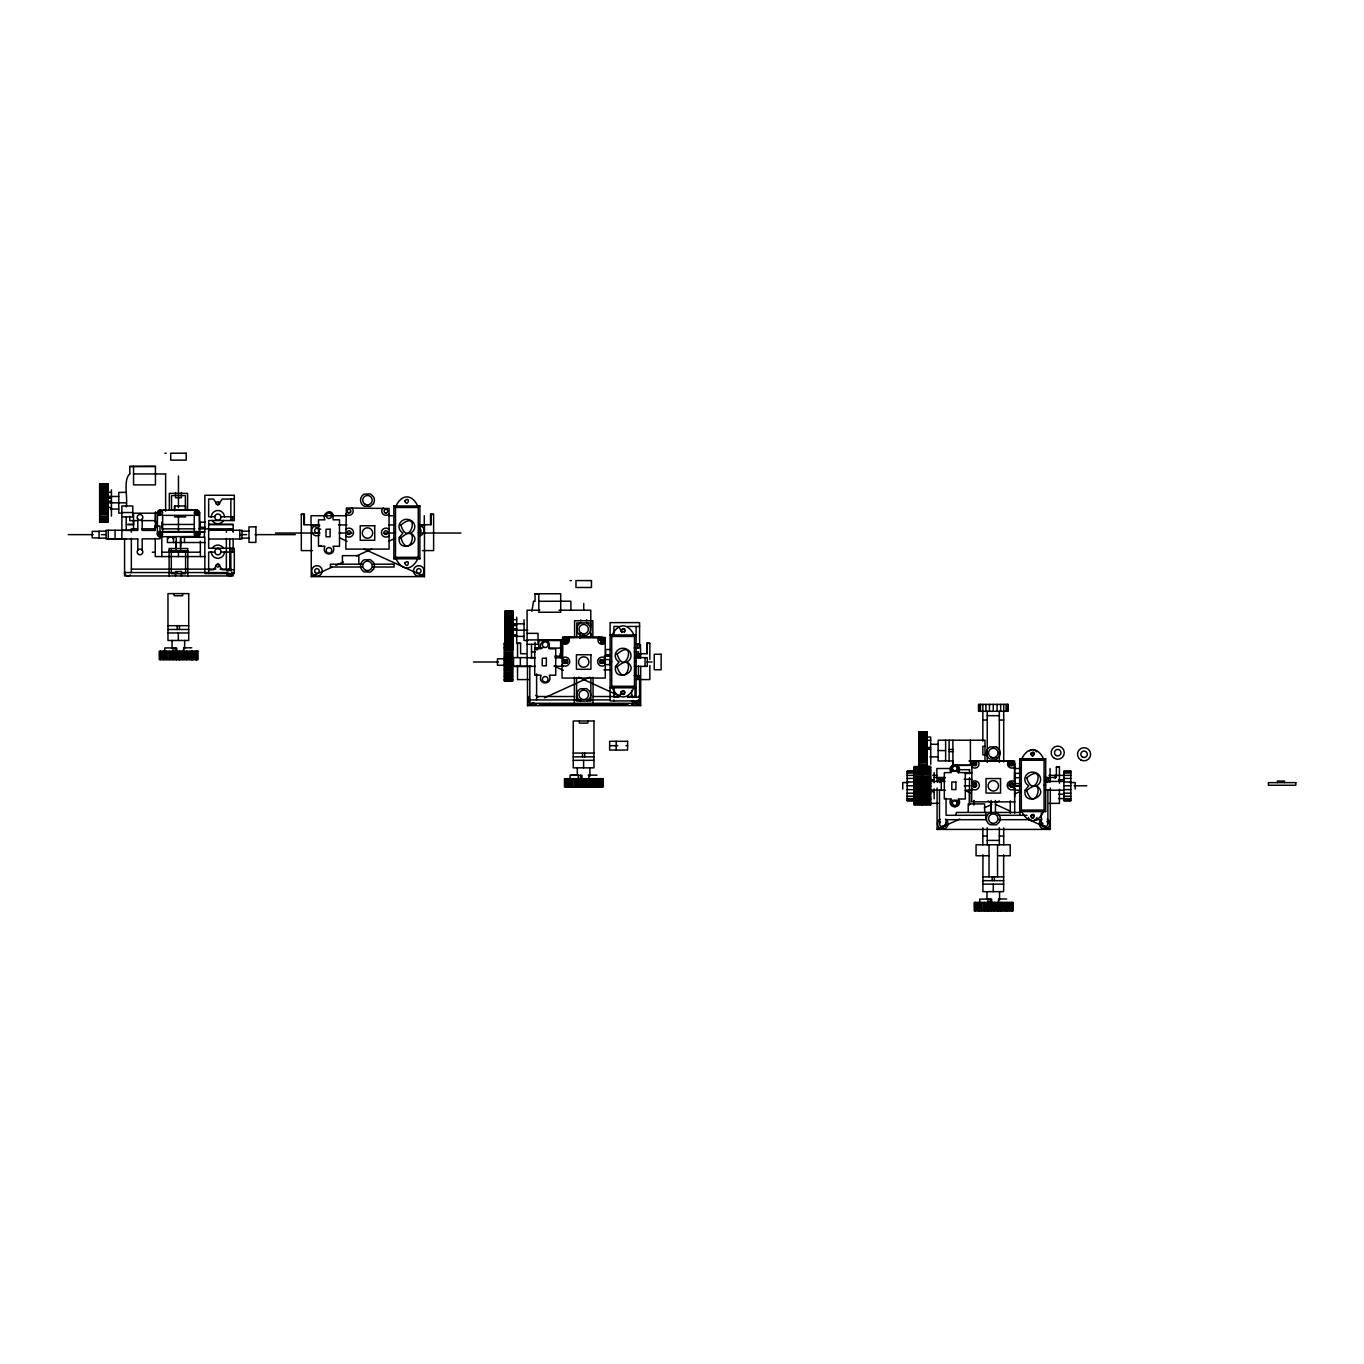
<?xml version="1.0" encoding="UTF-8"?>
<svg xmlns="http://www.w3.org/2000/svg" width="1364" height="1364" viewBox="0 0 1364 1364"><rect width="100%" height="100%" fill="white"/><g stroke="black" fill="none" stroke-linecap="round" stroke-linejoin="round"><path stroke-width="1.5" d="M142.18 519.104L142.18 530.408L155.189 530.408L155.189 526.027L159.997 526.027L159.98 532.812L158.599 534.211L160.355 535.558L161.327 533.853L159.622 532.864M155.445 513.222L155.445 528.84L141.515 528.84M156.127 527.305L156.127 522.173M174.609 510.119L174.609 505.976L185.555 505.976L185.555 510.119L171.523 510.119M176.246 550.698L176.246 541.218M180.611 536.836L180.611 550.698M345.859 535.779L345.859 549.095L389.081 549.095L389.081 508.516L346.405 507.971L345.859 535.779A4.484 4.484 0 0 0 350.19 536.939L351.281 536.495A4.484 4.484 0 0 0 352.594 529.863A4.484 4.484 0 0 0 345.859 529.42M560.451 657.772L560.451 653.39L560.451 657.772L554.875 657.772M560.621 648.088L560.706 640.586M561.388 654.686L561.388 649.537L561.388 652.452M562.07 664.745L562.07 678.061L605.292 678.061L605.292 637.5L562.633 636.954L562.07 664.745A4.484 4.484 0 0 0 566.418 665.922L567.492 665.462A4.484 4.484 0 0 0 568.805 658.846A4.484 4.484 0 0 0 562.07 658.403M590.817 633.356L590.817 637.482L579.853 637.482L579.871 633.356L579.871 638.284M969.514 789.944L969.514 804.743L969.514 777.719M1014.68 813.234L1014.646 760.993L971.918 760.993L971.662 801.862L1014.901 801.862M973.896 800.515L973.896 804.743L973.896 800.685M991.099 812.688L991.099 800.498M995.464 812.825L995.481 800.498M1014.68 796.747L1014.68 789.091M127.96 524.458L133.553 524.526L133.467 520.315M155.428 522.463L155.445 511.892M194.251 531.568L194.268 515.37L162.657 515.37L162.623 531.585L196.876 531.568M199.417 511.977L199.536 537.263M561.388 651.89L560.706 641.37M562.616 661.574L562.65 645.803M198.172 537.263L199.519 534.841L199.536 512.659M199.536 532.216L199.417 534.876M158.633 512.745C162.18 508.09 160.901 517.808 158.684 512.387M195.495 512.745C199.059 508.09 197.78 517.808 195.546 512.387M195.478 534.211C199.025 529.556 197.746 539.274 195.512 533.853M563.895 640.125L565.276 638.727L566.674 640.125M563.861 661.574C567.407 656.919 566.128 666.638 563.912 661.216M600.757 640.125L602.155 638.727L603.553 640.125M600.74 661.574C604.286 656.919 603.007 666.638 600.774 661.216M211.215 517.092L211.454 515.37A6.649 6.649 0 0 1 224.293 515.37L224.514 517.092M224.514 551.704L224.293 553.426A6.649 6.649 0 0 1 211.454 553.426L211.215 551.704M233.056 573.426L233.159 572.556A3.393 3.393 0 0 1 226.492 573.426L226.373 572.556L181.736 572.556M563.946 639.767L565.276 641.506L566.674 640.125M600.808 639.767L602.155 641.506L603.553 640.125M157.491 512.063L157.354 534.211L159.98 534.211L159.98 532.386M531.875 611.396L533.546 601.2L535.029 601.336L535.029 593.715L538.814 593.715L538.814 612.266L560.706 612.248L560.706 593.749L535.029 593.766M214.779 516.734L208.658 516.734L208.658 499.053L213.483 499.071L217.865 505.26L222.247 499.071L234.318 499.053M234.318 569.743L222.247 569.726L217.865 563.537L213.483 569.726L208.658 569.743M621.626 691.77A1.756 1.756 0 0 0 623.126 694.395A1.756 1.756 0 0 0 624.644 691.77L621.899 691.412L618.745 697.089L613.919 697.106L613.919 687.286M223.628 520.417L222.571 521.798A6.649 6.649 0 0 1 213.159 521.798L212.119 520.417M212.119 548.379L213.159 546.998A6.649 6.649 0 0 1 222.571 546.998L223.628 548.379M350.616 512.063L348.11 512.728A1.824 1.824 0 0 1 348.11 509.556A1.824 1.824 0 0 1 350.855 511.142A1.824 1.824 0 0 1 348.11 512.728M389.081 513.768L388.842 514.075A4.143 4.143 0 0 1 382.977 514.075A4.143 4.143 0 0 1 382.977 508.209L383.284 507.971M566.827 641.029L564.338 641.711A1.824 1.824 0 0 1 564.338 638.54A1.824 1.824 0 0 1 567.083 640.125A1.824 1.824 0 0 1 564.338 641.711M605.292 642.734L605.053 643.058A4.143 4.143 0 0 1 599.188 643.058A4.143 4.143 0 0 1 599.188 637.193L599.495 636.954M624.371 632.129C627.321 623.877 615.829 632.998 624.627 631.651A1.756 1.756 0 0 0 623.126 629.145A1.756 1.756 0 0 0 621.626 631.771L621.899 632.129M1014.901 766.534L1014.646 766.858A4.143 4.143 0 0 1 1008.78 766.858A4.143 4.143 0 0 1 1008.78 760.993L1009.104 760.737M396.003 505.976C401.886 493.836 411.877 493.836 417.759 505.976M417.759 558.814C411.877 570.953 401.886 570.953 396.003 558.814M612.231 634.959C618.097 622.819 628.105 622.819 633.97 634.959M633.97 687.797C628.105 699.937 618.097 699.937 612.231 687.797M1021.824 758.759C1027.689 746.62 1037.697 746.62 1043.562 758.759M1043.562 811.597C1037.697 823.737 1027.689 823.737 1021.824 811.597M393.872 505.976L395.492 507.493L418.271 507.493L419.89 505.976L419.89 558.814L393.872 558.814L393.872 505.976L419.89 505.976M393.872 558.814L395.492 557.313L418.271 557.313L419.89 558.814M634.482 636.477L636.101 634.959L610.1 634.959L611.72 636.477L634.482 636.477L634.482 686.28L636.101 687.797L610.1 687.797L611.72 686.28L634.482 686.28M1019.692 758.759L1021.312 760.277L1044.074 760.277L1045.694 758.759L1045.694 811.597L1019.692 811.597L1019.692 758.759L1045.694 758.759M1019.692 811.597L1021.312 810.08L1044.074 810.08L1045.694 811.597M973.555 762.629L973.93 762.34A1.824 1.824 0 0 1 976.675 763.925A1.824 1.824 0 0 1 973.93 765.511A1.824 1.824 0 0 1 973.93 762.34M320.711 529.249L311.265 524.935L311.265 576.631L332.032 567.151M335.8 565.429L343.353 561.985M356.55 555.949L371.639 549.061M388.621 541.303L394.281 538.729M418.816 527.527L424.477 524.935L424.477 576.631L311.265 576.631M527.493 666.314L527.493 705.614L533.154 703.023M544.475 697.857L589.742 677.175M636.92 655.641L640.688 653.919M937.085 788.051L937.085 829.414L959.727 819.065M984.245 807.863L991.799 804.419M995.567 802.697L999.352 800.975M1014.441 794.087L1020.101 791.495M1044.636 780.293L1050.297 777.719L1050.297 781.845M159.298 536.734L198.189 536.478M580.74 622.939L580.229 623.16A6.922 6.922 0 0 0 580.229 635.164L586.622 635.385L589.691 632.623A6.922 6.922 0 0 0 589.691 625.701L586.622 622.939M586.622 701.062L589.691 698.317A6.922 6.922 0 0 0 589.691 691.378L586.622 688.632L580.229 688.854A6.922 6.922 0 0 0 580.229 700.857L580.74 701.062M990.332 812.433L989.821 812.654A6.922 6.922 0 0 0 989.821 824.657L996.231 824.862L999.283 822.117A6.922 6.922 0 0 0 999.283 815.178L996.231 812.433M952.907 740.209L952.907 765.323L970.418 765.323L970.384 740.209M418.782 535.933L420.146 535.745A5.286 5.286 0 0 0 418.782 525.345M386.37 512.915L384.989 512.728M602.598 641.881L601.2 641.711A1.824 1.824 0 0 1 601.2 638.54A1.824 1.824 0 0 1 603.945 640.125A1.824 1.824 0 0 1 601.2 641.711M159.349 510.204L197.507 510.187M564.611 637.568L602.769 637.551M312.407 550.596L301.325 550.596L301.325 514.33L304.377 514.33L304.377 524.731L319.653 524.935M526.299 653.714L520.605 653.714L520.605 643.314L517.536 643.314L517.536 657.414M927.128 767.114L930.197 767.114L930.197 773.354M133.467 524.526L126.34 524.526M198.735 532.352L204.839 532.216L204.839 495.251L234.318 495.251L234.318 520.537L208.658 520.537L208.658 548.26L234.318 548.26L234.318 573.545L204.839 573.545L204.839 537.263L180.628 537.297L180.611 546.316M126.238 539.019L108.267 539.019L108.267 530.255M527.783 657.636L513.529 657.636L513.529 666.382L531.5 666.382M419.174 524.731L430.547 524.731L430.547 514.33L433.616 514.33L433.616 550.596L422.516 550.596M637.278 653.714L646.775 653.714L646.775 643.314L649.827 643.314L649.827 659.426M1059.436 783.226L1059.436 767.114L1056.367 767.114L1056.367 777.514L1044.977 777.514M174.609 510.119L185.385 510.085L185.385 495.575L171.523 495.575L171.523 510.119M627.508 626.451L639.58 626.434M164.822 453.223L166.135 453.223M129.768 466.488L155.445 466.454M129.768 473.82C122.965 480.026 128.011 497.724 126.272 506.965M133.553 473.939L165.624 473.973M99.64 484.032L107.927 483.981M99.64 484.373L107.927 484.373M99.64 484.885L107.927 484.885M99.64 485.567L107.927 485.567M99.64 486.692L107.927 486.795M99.64 487.408L107.927 487.408M99.64 487.664L107.927 487.664M99.64 489.096L107.927 489.096M99.64 490.494L107.927 490.494M99.64 491.927L107.927 491.927M99.64 492.251L111.439 492.268M99.64 492.523L107.927 492.523M126.272 492.387L118.77 492.387L118.77 513.12L122.521 513.12M99.64 492.881L107.927 492.881M99.64 493.427L107.927 493.427M99.64 494.467L107.927 494.467M99.64 495.337L107.927 495.337M99.64 496.53L118.77 496.462M107.927 496.684L111.302 496.684M99.64 497.775L107.927 497.775M107.927 498.201L111.302 498.201M99.64 499.053L107.927 499.053M99.64 500.537L107.927 500.537M107.927 501.253L111.439 501.253M99.64 501.441L107.927 501.441M99.64 502.123L107.927 502.123M99.64 502.429L107.927 502.429M107.927 502.839L126.272 502.822M99.64 503.521L107.927 503.521M99.64 504.799L107.927 504.799M99.64 505.26L107.927 505.26M99.64 505.839L107.927 505.839M99.64 506.607L107.927 506.607M107.927 507.476L111.302 507.476M99.64 508.124L107.927 508.124M99.64 508.414L107.927 508.414M99.64 508.533L107.927 508.533M110.45 509.028L118.77 509.028M99.64 509.181L107.927 509.181M99.64 510.272L107.927 510.272M163.51 510.255L165.624 510.324M99.64 511.261L107.927 511.261M99.64 512.421L107.927 512.421M121.856 512.54L132.802 512.54M158.19 512.745L160.014 512.745L160.014 510.92M195.069 512.745L196.893 512.745L196.893 510.92M157.61 513.188L133.553 513.188L133.553 528.84M99.64 513.716L107.927 513.716M301.325 514.33L304.377 514.33M430.547 514.33L433.616 514.33M99.64 514.944L107.927 514.944M346.661 515.728L311.026 515.728L311.026 524.901M388.587 515.728L394.878 515.728M99.64 516.683L107.927 516.683M121.856 516.922L132.802 516.922L132.802 505.976L121.856 505.976L121.856 538.985M220.968 516.734L234.318 516.734M99.64 517.791L107.927 517.791M99.64 519.002L107.927 519.19M99.64 519.803L107.927 519.803M99.64 520.639L107.927 520.639M137.525 520.639L129.768 520.605L129.768 516.257M141.515 520.639L155.445 520.639M99.64 522.003L107.927 521.969M205.282 522.156L200.355 522.173L200.355 527.322L205.282 527.305M233.159 524.458L208.948 524.475L233.159 524.458L233.159 532.233M194.387 524.458L161.822 524.475L161.822 527.305L161.822 522.173M338.528 524.935L346.916 524.935M388.842 524.935L395.117 524.935M137.525 528.84L131.353 528.84L131.353 532.233M161.719 528.84L194.882 528.84M198.991 528.84L233.159 528.84M131.353 530.255L106.085 530.255L106.085 539.019L137.798 538.985M208.658 530.255L242.008 530.255L242.008 539.019L208.658 539.019M121.856 530.408L137.798 530.408L137.798 519.104M106.085 531.159L99.095 531.159L99.095 538.115L106.085 538.115M242.008 531.159L248.981 531.159M99.095 531.38L92.206 531.38L92.206 537.893L99.095 537.893M162.077 532.233L194.251 532.216M198.633 532.216L204.566 532.233M393.872 532.403L395.492 532.403M418.271 532.403L419.89 532.403M275.511 533.034L320.046 533.034M339.125 533.034L351.861 533.034M383.506 533.034L393.974 533.034M419.089 533.034L460.964 533.034M195.035 534.211L196.859 534.211L196.859 532.386M68.2 534.637L93.178 534.637M101.362 534.637L106.29 534.637M240.149 534.637L246.731 534.637M255.017 534.637L295.289 534.637M167.414 537.263L176.246 537.297M242.008 538.115L248.981 538.115M168.301 538.575L167.414 538.575L167.414 542.514L204.839 542.514M172.648 538.575L173.535 538.575M320.131 545.668L321.239 545.668M169.119 550.698L187.789 550.698M152.291 552.198L155.24 552.198M161.822 552.198L200.355 552.198M214.779 552.062L208.658 552.062L208.658 573.545M220.968 552.062L234.318 552.062M205.282 556.58L155.24 556.58L155.24 538.388M362.261 564.184L330.412 564.184L330.412 567.015L362.261 567.015M372.883 564.184L394.111 564.184L394.111 567.015L372.883 567.015M131.353 569.146L215.819 569.146M220.047 569.146L230.652 569.265A3.393 3.393 0 0 1 231.471 569.606M124.567 572.556L177.542 572.556M570.084 580.587L571.397 580.587M538.814 601.302L570.885 601.2L570.885 609.606M539.82 610.202L527.084 610.202L527.118 666.348M558.933 610.202L590.783 610.202L590.783 627.184M504.902 611.396L513.188 611.362M504.902 611.754L513.188 611.754M504.902 612.93L513.188 612.93M504.902 614.158L513.188 614.056M504.902 615.028L513.188 615.028M504.902 616.46L513.188 616.46M504.902 617.875L513.188 617.875M504.902 619.307L513.188 619.478M504.902 619.614L516.7 619.631M504.902 619.887L513.188 619.887M504.902 620.791L513.188 620.791M504.902 621.831L513.188 621.831M504.902 622.717L513.188 622.717M511.551 623.825L524.032 623.825M504.902 623.894L516.564 624.064M513.188 624.695L516.564 624.695M504.902 625.138L513.188 625.138M167.977 625.701L188.709 625.701M504.902 625.769L516.564 625.564M504.902 625.957L513.188 626.093M504.902 626.434L513.188 626.434M504.902 627.9L513.188 627.9M516.7 628.634L504.902 628.821M167.977 629.486L188.709 629.486M504.902 629.503L513.188 629.503M504.902 629.793L513.188 629.793M513.188 630.219L527.783 630.185M504.902 630.884L513.188 630.884M504.902 632.163L513.188 632.163M504.902 632.64L513.188 632.64M167.977 632.964L188.709 632.964M504.902 633.22L513.188 633.22M527.118 633.356L538.064 633.356L538.064 644.302L527.118 644.302M504.902 633.97L513.188 633.97M513.188 634.857L516.564 634.857M504.902 635.436L513.188 635.488M504.902 635.777L513.188 635.777M504.902 635.897L516.7 636.016M511.551 636.204L516.564 636.204M504.902 636.545L513.188 636.545M515.711 636.408L524.032 636.408M504.902 637.636L513.188 637.636M565.293 637.482L574.602 637.482L574.602 620.756L592.846 620.756L592.846 637.448M592.692 637.482L602.087 637.482M504.902 638.625L513.188 638.625M504.902 639.784L513.188 639.784M527.118 639.921L563.179 639.921M563.451 640.125L565.276 640.125L565.276 638.284M600.331 640.125L602.155 640.125L602.155 638.284M527.783 640.483L524.032 640.483L524.032 619.75M538.814 640.551L562.872 640.551M504.902 641.097L513.188 641.097M504.902 642.308L513.188 642.137M517.536 643.314L520.605 643.314M646.775 643.314L649.827 643.314M504.356 643.74L512.659 643.74M504.356 643.825L512.659 643.825M504.356 644.285L512.659 644.285M636.118 644.098L639.58 644.098M504.356 645.718L512.659 645.718M504.356 647.184L512.659 647.184M504.356 647.627L512.659 647.627M191.761 647.815L183.594 647.815L183.646 659.613M535.029 647.9L538.814 647.968M634.192 647.917L639.58 647.917L639.58 622.615L610.1 622.615L610.1 700.926L639.58 700.926L639.58 675.623L634.192 675.623M504.356 648.053L512.659 648.053M542.787 648.002L535.029 648.036L535.029 642.291M548.754 648.002L560.706 648.088M504.356 648.582L512.659 648.701M610.543 649.537L605.616 649.537L605.616 654.686L610.543 654.686M504.356 649.861L512.659 649.861M536.342 649.741L537.467 649.741M504.356 650.884L512.659 650.884M531.602 651.907L535.165 651.907M634.396 651.839L638.42 651.839L638.42 657.636M504.356 652.486L512.659 652.486M504.356 653.663L512.659 653.492M504.356 655.01L512.659 655.01M504.356 656.135L512.659 656.135M554.739 656.169L560.706 656.22L560.706 640.517M604.252 656.22L610.407 656.22M638.42 656.22L635.027 656.22L635.027 657.636M504.356 657.073L512.659 657.073M530.426 657.636L534.91 657.636M634.448 657.636L647.269 657.636L647.269 666.382L634.413 666.382M504.356 657.738L512.659 657.738M527.118 657.772L535.353 657.772M512.659 658.863L497.468 658.761L497.468 665.257L504.356 665.257M604.798 659.579L609.827 659.596L609.657 664.626M504.356 660.091L512.659 660.091M504.356 660.449L512.659 660.449M504.356 660.977L512.659 660.977M563.417 661.574L565.242 661.574L565.242 659.75M600.296 661.574L602.121 661.574L602.121 659.75M610.1 661.387L611.72 661.387M634.482 661.387L636.101 661.387M473.461 662L498.44 662M647.065 662L651.992 662M504.356 662.529L512.659 662.529M504.356 663.057L512.659 663.057M504.356 663.433L512.659 663.433M504.356 664.643L512.659 664.643M604.798 664.626L610.1 664.626M504.356 665.768L512.659 665.768M504.356 666.433L512.659 666.433M513.529 666.382L535.353 666.348M554.739 666.229L563.264 666.229M504.356 667.371L512.659 667.371M504.356 668.496L512.659 668.496M504.356 669.247L512.659 669.247M504.356 670.065L512.659 669.929M603.996 669.894L610.1 669.894M504.356 671.19L512.659 671.19M504.356 672.759L512.659 672.759M504.356 673.765L512.659 673.765M536.342 674.651L537.467 674.651M504.356 674.907L512.659 674.907M504.356 676.015L512.659 676.015M504.356 676.595L512.659 676.595M504.356 678.061L512.659 678.061M504.356 679.494L512.659 679.494M636.118 679.442L639.58 679.442M528.635 679.579L517.536 679.579L517.536 665.479M639.494 679.579L649.827 679.579L649.827 665.479M504.356 680.09L512.659 680.09M504.356 680.278L512.659 680.193M536.615 696.527L574.619 696.527M593.306 696.527L619.819 696.527M627.406 696.527L635.914 696.646M529.829 699.92L580.706 699.92M586.997 699.92L610.1 699.92M539.462 704.642L627.9 704.642M527.493 705.614L640.688 705.614L640.688 666.314M987.229 715.674L999.335 715.674M982.847 720.056L987.229 720.056M999.335 720.056L1003.716 720.056M918.961 732.076L927.247 732.11M918.961 732.468L927.247 732.468M918.961 732.962L927.247 732.962M918.961 733.065L927.247 733.065M918.961 733.644L927.247 733.644M918.961 734.77L927.247 734.872M918.961 735.503L927.247 735.503M918.961 735.742L927.247 735.742M918.961 737.191L930.657 737.003L930.657 748.955L927.281 748.955M918.961 738.589L927.247 738.589M918.961 740.021L927.247 740.021M918.961 740.345L930.76 740.345M918.961 740.601L927.247 740.601M918.961 740.959L927.247 740.959M918.961 741.522L927.247 741.522M918.961 742.545L927.247 742.545M918.961 743.431L927.247 743.431M930.657 744.301L938.125 744.301M918.961 744.625L927.247 744.625M609.64 745.665L617.79 745.665M625.923 745.665L627.611 745.665M918.961 745.852L927.247 745.852M984.979 746.313L982.864 746.313L982.864 754.855L984.979 754.855M996.59 746.739L989.821 746.961A6.922 6.922 0 0 0 989.821 758.964L996.231 759.185L999.283 756.423A6.922 6.922 0 0 0 999.283 749.501L996.231 746.739M918.961 747.148L927.247 747.148M927.281 747.438L930.657 747.438M918.961 748.614L927.247 748.614M927.247 749.348L930.76 749.348L930.76 764.215M918.961 749.535L927.247 749.535M949.122 749.467L952.907 749.484M918.961 750.217L927.247 750.217M918.961 750.507L927.247 750.507M938.125 750.575L945.627 750.575M918.961 751.598L927.247 751.598M949.122 751.683L952.907 751.683M573.238 753.064L593.971 753.064M918.961 752.877L927.247 752.877M918.961 753.354L927.247 753.354M918.961 753.934L927.247 753.934M918.961 754.684L927.247 754.684M918.961 756.202L927.247 756.202M573.238 756.85L593.971 756.85M929.805 756.867L938.125 756.867M918.961 757.259L927.247 757.259M918.961 758.35L927.247 758.35M918.961 759.356L927.247 759.356M573.238 760.328L593.971 760.328M918.961 760.515L927.247 760.515M968.952 760.942L1012.463 761.18M1011.713 761.078L996.59 761.078L996.59 756.986M918.961 761.913L927.247 761.811M918.961 762.374L927.247 762.374M918.961 763.039L927.247 762.851M918.961 764.778L927.247 764.778M956.369 765.323L971.969 765.323M918.961 765.869L927.247 765.869M926.48 766.295L930.623 766.261L930.623 805.101M920.257 766.534L914.033 766.551L914.033 805.084L930.623 805.05M918.961 767.079L930.623 767.182M1056.367 767.114L1059.436 767.114M914.033 767.625L920.257 767.54M918.961 767.898L930.623 767.727M914.033 768.085L922.337 768.085M914.033 768.461L920.257 768.461M951.509 768.512L936.846 768.512L936.846 777.685M1014.407 768.512L1020.698 768.512M922.337 769.16L930.623 769.16M914.033 769.518L922.337 769.518M960.75 769.705L969.548 769.705M922.337 770.626L930.623 770.626M930.623 771.001L907.145 771.052L907.145 800.77L914.033 800.77M907.145 771.547L922.337 771.427M1063.92 771.547L1070.825 771.547M914.033 771.854L922.337 771.854M922.337 772.058L930.623 772.058M914.033 772.382L922.337 772.382M914.033 772.501L922.337 772.638M972.003 772.706L958.875 772.587C963.052 762.34 946.565 762.306 950.742 772.587L944.314 772.638L944.314 798.98L950.742 799.014C946.565 809.312 963.052 809.278 958.875 799.014L965.303 799.014L965.303 772.587M907.145 773.03L914.033 773.03M1063.92 773.03L1070.825 773.03M922.337 773.218L930.623 773.218M1021.193 773.337L1014.611 773.337L1014.68 785.8L1021.039 785.8M914.033 773.661L922.337 773.661M922.337 774.241L930.623 774.241M914.033 774.684L922.337 774.684M570.766 775.178L578.302 775.178L578.302 778.691M588.242 775.178L597.023 775.178M907.145 775.366L914.033 775.366M932.737 775.366L937.221 775.366M1049.018 775.366L1070.825 775.366M922.337 775.877L930.623 775.877M914.033 776.287L922.337 776.287M922.337 776.815L930.623 777.003M914.033 777.292L922.337 777.292M914.033 777.412L922.337 777.429M933.999 777.514L945.371 777.514M922.337 777.753L930.623 777.753M937.085 781.845L937.085 777.719L945.474 777.719M1014.68 777.719L1021.193 777.702M1046.103 777.719L1050.297 777.719M907.145 778.435L914.033 778.435M922.337 778.298L930.623 778.298M1063.92 778.435L1070.825 778.435M914.033 778.81L922.337 778.81M964.178 779.287L972.003 779.287M922.337 779.458L930.623 779.458M930.623 779.679L934.135 779.679M1058.669 779.748L1063.92 779.748M914.033 779.935L922.337 779.935M930.623 780.072L934.135 780.072M922.337 780.447L930.623 780.447M914.033 780.873L922.337 780.873M922.337 781.18L930.623 781.18M914.033 781.538L922.337 781.538M928.714 781.419L944.945 781.419M1044.807 781.419L1063.92 781.419M907.145 781.981L914.033 781.981M1063.92 781.981L1070.825 781.981M922.337 782.288L930.623 782.288M908.407 782.561L902.763 782.561L902.763 789.057M914.033 782.663L922.337 782.663M1069.564 782.561L1075.207 782.561L1075.207 789.057M922.337 783.413L930.623 783.499M922.337 783.72L930.623 783.72M1014.68 783.618L1021.176 783.618M914.033 783.891L922.337 783.891M914.033 784.249L930.623 784.215M914.033 784.777L922.337 784.777M1019.692 785.17L1021.312 785.17M1044.074 785.17L1045.694 785.17M907.145 785.8L914.033 785.8M922.337 785.766L930.623 785.766M964.263 785.8L970.043 785.8M1014.151 785.8L1020.306 785.8M1063.92 785.8L1070.825 785.8M1074.065 785.8L1086.784 785.8M914.033 786.329L930.623 786.346M914.033 786.858L930.623 786.84M914.033 787.216L922.337 787.216M922.337 788.085L930.623 788.085M914.033 788.443L922.337 788.443M922.337 789.193L930.623 789.193M907.145 789.62L930.623 789.79M1063.92 789.62L1070.825 789.62M914.033 790.233L922.337 790.233M928.714 790.182L945.371 790.182M965.541 790.182L971.884 790.182M1014.304 790.182L1020.408 790.182M1044.807 790.182L1063.92 790.182M934.135 790.626L922.337 790.677M914.033 791.171L922.337 791.171M922.337 791.768L934.135 791.666M914.033 792.296L922.337 792.296M907.145 793.183L914.033 793.183M922.337 793.183L930.623 793.183L922.337 793.422M1063.92 793.183L1070.825 793.183M914.033 793.729L930.623 793.558M914.033 793.848L922.337 793.865M1058.669 794.206L1063.92 794.206M922.337 794.735L930.623 794.735M914.033 794.99L922.337 794.99M907.145 796.235L914.033 796.235M922.337 796.218L930.623 796.218M1063.92 796.235L1070.825 796.235M914.033 796.542L922.337 796.542M922.337 797.207L930.623 797.207M914.033 797.565L922.337 797.565M907.145 798.588L914.033 798.588M922.337 798.332L930.623 798.332M1058.669 798.588L1070.825 798.588M914.033 798.775L930.623 798.69M914.033 798.929L930.623 799.151M914.033 799.423L930.623 799.492M914.033 799.816L922.337 799.816M907.145 800.054L914.033 800.054M922.337 800.276L930.623 800.276M1063.92 800.054L1070.825 800.054M907.145 800.566L922.337 800.395M1063.92 800.566L1070.825 800.566M930.623 801.725L914.033 801.862M922.337 802.867L930.623 802.867L914.033 802.885M914.033 803.294L938.227 803.379M1049.086 803.379L1059.436 803.379L1059.436 789.279M914.033 803.89L930.623 803.805M922.337 804.163L930.623 804.163M985.95 815.297L946.07 815.297L946.07 798.281M998.26 815.297L1026.973 815.297M986.274 819.679L946.07 819.679L946.07 823.72M998.772 819.679L1030.724 819.679M1034.935 819.679L1041.312 819.679M937.085 829.414L1050.297 829.414L1050.297 788.051M982.847 836.03L987.229 836.03M999.335 836.03L1003.716 836.03M987.229 840.412L999.335 840.412M989.019 855.74L976.061 855.74L976.061 844.776L1010.213 844.776L1010.213 855.74L997.544 855.74M982.915 876.864L1003.648 876.864M982.915 880.65L1003.648 880.65M982.915 884.128L1003.648 884.128M1006.7 898.978L998.533 898.978L998.584 910.777M1012.992 902.474L974.152 902.474L974.203 910.777L1012.992 910.777L1012.992 902.474L1012.958 910.777M196.825 510.119L187.584 510.102L187.584 493.376L169.341 493.376L169.341 510.119M627.508 697.089L639.58 697.106M218.683 548.669L217.865 548.567A3.154 3.154 0 0 0 214.728 551.704L214.83 552.522A3.154 3.154 0 0 0 220.917 552.522L221.019 551.704A3.154 3.154 0 0 0 217.865 548.567L217.865 548.26M1010.809 765.511A1.824 1.824 0 0 0 1013.554 763.925A1.824 1.824 0 0 0 1010.809 762.34A1.824 1.824 0 0 0 1010.809 765.511L1011.253 765.681M937.085 777.719L944.638 781.163M965.388 790.643L971.049 793.217M988.03 800.975L991.799 802.697M995.567 804.419L1010.673 811.324M1027.655 819.065L1050.297 829.414M339.568 537.859L347.121 541.303M364.103 549.061L424.477 576.631M553.903 665.973L563.332 670.287M578.438 677.175L619.938 696.134M635.027 703.023L640.688 705.614M977.459 760.737L977.783 760.993A4.143 4.143 0 0 1 977.783 766.858A4.143 4.143 0 0 1 971.918 766.858L971.662 766.534M567.867 636.954L568.174 637.193A4.143 4.143 0 0 1 568.174 643.058A4.143 4.143 0 0 1 562.309 643.058L562.07 642.734M351.656 507.971L351.963 508.209A4.143 4.143 0 0 1 351.963 514.075A4.143 4.143 0 0 1 346.098 514.075L345.859 513.768M137.525 518.746L137.969 519.343A2.847 2.847 0 0 0 142.743 518.064A2.847 2.847 0 0 0 139.247 514.586A2.847 2.847 0 0 0 137.969 519.343M621.626 631.771L618.745 626.451L613.919 626.434L613.919 634.277M952.907 765.306L952.907 760.924L938.125 760.942L938.125 740.209L984.979 740.209L984.979 760.942M159.98 536.836L159.997 538.865L142.18 538.865L142.18 550.169M185.555 515.37L185.555 516.922L174.609 516.922L174.609 515.37M1284.428 782.629L1284.428 781.043L1277.488 781.043L1277.488 782.629M1055.156 775.366L1055.156 778.281M1050.075 768.512L1050.075 778.026M1047.876 789.773L1047.876 823.72M1044.074 760.277L1044.074 810.08M1041.312 813.115L1041.312 823.72M1021.312 760.277L1021.312 810.08M1019.914 815.297L1019.914 812.45L956.232 812.45L956.232 815.297M1014.56 763.925L1014.56 785.374M1011.832 902.474L1011.832 910.777M1011.696 902.474L1011.696 910.777M1011.065 902.474L1011.065 910.777M1010.264 800.873L1010.264 813.234M1009.616 902.474L1009.616 910.777M1008.166 902.474L1008.166 910.777M1007.536 704.387L1007.536 711.292M1007.382 902.474L1007.382 910.777M1006.24 902.474L1006.24 910.777M1006.069 704.387L1006.069 711.292M1005.098 902.474L1005.098 910.777M1004.126 902.474L1004.126 910.777M1003.716 704.387L1003.716 762.05M1003.716 827.88L1003.716 844.776M1003.648 854.802L1003.648 891.647L982.915 891.647L982.915 854.802M1002.625 902.474L1002.625 910.777M1001.466 902.474L1001.312 910.777L1001.091 902.474M1000.664 704.387L1000.664 711.292M1000.63 902.474L1000.63 910.777M999.676 902.474L999.676 910.777M999.335 711.292L999.335 762.442M999.335 827.795L999.335 844.776M999.573 891.647L999.573 899.967M997.681 902.474L997.681 910.777M997.544 844.776L997.544 876.864M997.101 704.387L997.101 711.292M997.101 902.474L997.101 910.777M995.976 902.474L995.976 910.777M994.731 902.474L994.646 910.777M994.373 876.864L994.373 880.65M994.237 902.474L994.237 910.777M993.657 902.474L993.657 910.777M993.282 704.387L993.282 711.292M993.282 884.128L993.282 891.647M992.191 876.864L992.174 880.65M992.105 902.474L992.105 910.777M991.662 904.127L991.662 899.115L979.71 899.115L979.949 910.777M991.628 902.474L991.389 910.777M991.099 801.589L991.099 814.291M991.304 902.474L991.304 910.777M990.145 899.115L990.196 910.777M989.463 704.387L989.463 711.292M989.019 844.776L989.019 876.864M989.071 902.474L989.071 910.777M988.337 902.474L988.337 910.777M987.979 898.978L987.979 902.474M987.229 711.292L987.229 762.442M987.229 827.795L987.229 844.776M987.366 902.474L987.366 910.777M986.99 891.647L986.99 899.115M986.189 902.474L986.189 910.777M985.899 704.387L985.899 711.292M985.882 812.501L985.882 819.679M984.893 902.474L984.893 910.777M984.655 812.45L984.655 803.908L968.218 803.908L968.218 812.45M984.723 902.474L984.723 910.777M983.768 902.474L983.768 910.777M982.847 704.387L982.847 741.181M982.847 827.88L982.847 844.776M982.148 902.474L982.148 910.777M981.125 902.474L981.125 910.777M980.494 704.387L980.494 711.292M979.335 902.474L979.335 910.777M979.028 704.387L979.028 711.292M978.892 902.474L978.892 910.777M978.517 902.474L978.517 910.777M977.05 902.474L977.05 910.777M975.618 902.474L975.618 910.777M975.226 902.474L975.226 910.777M975.09 902.474L975.09 910.777M969.514 769.705L969.548 773.729M958.312 799.151L958.312 803.123M951.305 768.495L951.305 772.57M951.305 799.048L951.305 803.123M949.122 740.209L949.122 760.942M945.627 740.209L945.627 760.942M941.296 781.419L941.296 790.182M939.489 789.773L939.489 823.72M934.135 772.536L934.135 782.817M934.135 788.818L934.135 798.81M929.754 767.131L929.754 773.439M927.247 767.898L927.247 731.837L918.961 731.837L918.961 769.194M922.337 767.182L922.337 805.101M647.201 643.331L647.201 653.833M645.07 657.636L645.07 666.382M640.483 644.712L640.688 658.045M638.42 665.973L638.42 676.578M638.42 699.92L638.42 703.312L529.829 703.312L529.829 665.973M637.823 644.098L637.823 647.917M637.823 675.623L637.823 679.442M636.118 626.434L636.118 697.106M635.027 666.382L635.027 676.425M635.027 686.484L635.027 696.527L634.158 696.646A3.393 3.393 0 0 0 632.64 697.516M631.634 690.372L631.634 696.527M616.204 741.3L616.204 750.047M613.919 699.92L613.919 700.926M611.72 636.477L611.72 686.28M602.377 786.977L602.018 778.691M601.388 778.691L601.388 786.977M601.081 778.691L601.149 786.977M599.938 778.691L599.938 786.977M598.489 778.691L598.489 786.977M597.705 778.691L597.705 786.977M597.364 778.691L597.364 786.977M596.921 778.691L596.903 786.977M596.562 778.691L596.562 786.977M595.42 778.691L595.42 786.977M594.448 778.691L594.448 786.977M593.05 677.345L593.05 703.261M592.948 778.691L592.948 786.977M591.567 778.691L591.635 786.977M591.413 778.691L591.413 786.977M590.868 678.061L590.868 701.062L576.563 701.062L576.563 678.061M590.646 637.448L590.646 622.939L576.784 622.939L576.784 637.482M589.896 767.847L589.896 776.167M589.998 778.691L589.998 786.977M588.856 775.178L588.907 786.977M587.867 720.993L587.867 723.108L579.342 723.108L579.342 720.993M588.003 778.691L588.003 786.977M587.424 778.691L587.424 786.977M586.656 619.768L586.656 620.756M586.298 778.691L586.298 786.977M584.696 753.064L584.696 756.85M584.559 778.691L584.559 786.977M583.98 778.691L583.98 786.977M583.724 603.417L583.724 609.725M583.604 760.328L583.604 767.847M582.496 753.064L582.513 756.85M582.428 778.691L582.428 786.977M581.951 786.977L581.985 775.315L570.033 775.315L570.033 778.691M581.712 778.691L581.627 786.977M580.774 619.87L580.774 620.756M580.467 775.315L580.518 786.977M579.393 778.691L579.393 786.977M578.66 778.691L578.66 786.977M577.688 778.691L577.688 786.977M577.313 767.847L577.313 775.315M576.512 778.691L576.512 786.977M575.966 778.691L575.966 786.977M575.216 778.691L575.148 786.977M575.045 778.691L575.045 786.977M574.38 677.345L574.38 703.261M574.091 778.691L574.091 786.977M572.471 778.691L572.471 786.977M571.448 778.691L571.448 786.977M570.271 778.691L570.271 786.977M569.214 778.691L569.214 786.977M568.839 778.691L568.839 786.977M567.373 778.691L567.373 786.977M566.623 778.691L566.623 786.977M566.35 778.691L566.35 786.977M565.941 778.691L565.941 786.977M565.548 778.691L565.412 786.977M538.814 640.517L538.814 648.088M536.615 673.969L536.615 699.92M531.5 644.302L531.5 657.772M520.332 657.636L520.332 666.348M516.7 617.227L516.7 643.501M513.188 649.622L513.188 611.106L504.902 611.106L504.902 649.622M430.99 514.347L430.99 524.85M424.272 515.728L424.272 525.242M418.271 507.493L418.271 557.313M395.492 507.493L395.492 557.313M358.834 564.184L358.834 555.642L342.415 555.642L342.415 564.184M303.95 514.347L303.95 524.85M239.808 530.255L239.808 539.019M233.159 538.61L233.159 549.215M233.159 572.556L233.159 575.949L124.567 575.949L124.567 538.61M232.562 516.734L232.562 520.537M232.562 548.26L232.562 552.062M230.857 499.071L230.857 520.537M230.857 548.26L230.857 569.726M229.766 528.84L229.766 530.255M229.766 539.019L229.766 569.146L228.896 569.265A3.393 3.393 0 0 0 226.833 570.851M226.373 530.255L226.373 532.233M226.373 538.388L226.373 569.146M204.412 532.216L204.412 537.263M200.355 541.252L200.355 556.58M197.115 651.31L197.115 659.613M196.91 651.31L196.91 659.613M196.757 651.31L196.757 659.613M196.126 651.31L196.126 659.613M195.819 651.31L195.887 659.613M194.694 651.31L194.694 659.613M193.228 651.31L193.228 659.613M192.443 651.31L192.443 659.613M192.102 651.31L192.102 659.613M191.659 651.31L191.659 659.613M191.301 651.31L191.301 659.613M190.159 651.31L190.159 659.613M189.187 651.31L189.187 659.613M187.789 575.881L187.789 548.516L169.119 548.516L169.119 575.881M187.686 651.31L187.686 659.613M186.374 651.31L186.305 659.613M186.152 651.31L186.152 659.613M185.606 550.698L185.606 573.698L171.301 573.698L171.301 548.516M184.634 640.466L184.634 648.787M184.737 651.31L184.737 659.613M184.498 537.263L184.498 542.514M182.742 651.31L182.742 659.613M182.606 593.613L182.606 595.744L174.081 595.744L174.081 593.613M182.162 651.31L182.162 659.613M181.395 492.387L181.395 497.758L175.513 497.758L175.513 492.489M181.395 575.881L181.395 571.516L175.513 571.516L175.513 575.881M181.037 651.31L181.037 659.613M179.792 651.31L179.792 659.613M179.707 651.31L179.707 659.613M179.434 625.701L179.434 629.486M179.298 651.31L179.298 659.613M178.718 651.31L178.718 659.613M178.462 476.036L178.462 507.63M178.462 516.035L178.462 532.233M178.462 552.198L178.462 556.58M178.343 632.964L178.343 640.466M177.235 625.701L177.252 629.486M177.167 651.31L177.167 659.613M176.689 659.613L176.723 647.934L164.771 647.934L164.771 651.31M176.365 651.31L176.45 659.613M176.246 536.836L176.246 548.516M175.257 659.613L175.206 647.934M174.609 505.976L174.609 510.903M174.132 651.31L174.132 659.613M173.535 537.297L173.535 542.514M173.399 651.31L173.399 659.613M173.04 647.815L173.04 651.31M172.427 651.31L172.427 659.613M172.052 640.466L172.052 647.934M171.25 651.31L171.25 659.613M168.829 651.31L168.829 659.613M167.209 651.31L167.209 659.613M166.186 651.31L166.186 659.613M165.624 473.82L165.624 511.125M165.01 651.31L165.01 659.613M163.953 651.31L163.953 659.613M163.578 651.31L163.578 659.613M162.111 651.31L162.111 659.613M161.822 536.41L161.822 556.58M160.679 651.31L160.679 659.613M160.151 651.31L160.151 659.613M155.189 526.027L155.189 530.408M137.798 538.865L137.798 550.169M133.553 466.335L133.553 484.885L155.445 484.885L155.445 466.369L129.768 466.42L129.768 473.973M131.353 538.388L131.353 572.556M126.238 516.922L126.238 530.408M115.07 530.255L115.07 538.968M111.439 489.864L111.439 516.121M216.365 504.39A1.756 1.756 0 0 1 217.865 501.764A1.756 1.756 0 0 1 219.382 504.39M219.382 564.406A1.756 1.756 0 0 1 217.865 567.032A1.756 1.756 0 0 1 216.365 564.406M232.715 530.545A3.393 3.393 0 0 1 233.056 531.363M130.347 574.943A3.393 3.393 0 0 1 125.556 574.943M124.67 573.426A3.393 3.393 0 0 1 124.67 571.669M231.778 572.01A2.08 2.08 0 0 1 229.766 574.636A2.08 2.08 0 0 1 227.754 572.01M228.726 570.749A2.08 2.08 0 0 1 230.806 570.749M566.554 659.306A2.626 2.626 0 0 1 567.1 663.433M563.383 663.433A2.626 2.626 0 0 1 563.929 659.306M638.318 700.789A3.393 3.393 0 0 1 631.754 700.789M603.434 659.306A2.626 2.626 0 0 1 603.979 663.433M600.262 663.433A2.626 2.626 0 0 1 600.808 659.306M637.039 700.465A2.08 2.08 0 0 1 633.015 700.465M599.529 640.21A2.626 2.626 0 0 1 603.076 637.67A2.626 2.626 0 0 1 604.064 641.915M603.536 642.359A2.626 2.626 0 0 1 600.91 642.444M567.56 638.812A2.626 2.626 0 0 1 567.134 641.984M566.589 642.393A2.626 2.626 0 0 1 563.963 642.393M562.65 640.125A2.626 2.626 0 0 1 565.958 637.585M637.431 657.209A3.393 3.393 0 0 1 637.977 657.908M534.091 703.193A3.393 3.393 0 0 1 532.335 703.193M529.931 700.789A3.393 3.393 0 0 1 529.931 699.033M1029.598 750.933A4.382 4.382 0 0 1 1031.559 749.808M1032.701 749.654A4.382 4.382 0 0 1 1036.487 751.854M1036.93 817.462A4.382 4.382 0 0 1 1034.884 820.105M1033.827 820.548A4.382 4.382 0 0 1 1031.559 820.548M1030.502 820.105A4.382 4.382 0 0 1 1029.598 819.423M1028.899 818.502A4.382 4.382 0 0 1 1028.473 817.462M953.061 771.53A3.495 3.495 0 0 1 952.123 766.244A3.495 3.495 0 0 1 957.494 766.244A3.495 3.495 0 0 1 956.556 771.53M956.556 800.088A3.495 3.495 0 0 1 957.494 805.374A3.495 3.495 0 0 1 952.123 805.374A3.495 3.495 0 0 1 953.061 800.088M1014.185 762.493A2.847 2.847 0 0 1 1014.185 765.34M1009.701 765.937A2.847 2.847 0 0 1 1008.968 763.192M1009.701 761.913A2.847 2.847 0 0 1 1013.725 761.913M972.839 765.937A2.847 2.847 0 0 1 972.839 761.913A2.847 2.847 0 0 1 976.863 761.913M1014.185 783.959A2.847 2.847 0 0 1 1013.145 787.846M1008.968 786.124A2.847 2.847 0 0 1 1009.701 783.362M1010.298 782.919A2.847 2.847 0 0 1 1012.463 782.629M972.089 786.158A2.847 2.847 0 0 1 972.839 783.396M973.419 782.953A2.847 2.847 0 0 1 976.266 782.953M939.608 782.561A3.291 3.291 0 0 1 944.417 780.566M1045.438 780.242A3.291 3.291 0 0 1 1047.774 782.561M1046.921 821.401A3.291 3.291 0 0 1 1045.438 826.891A3.291 3.291 0 0 1 1041.431 822.867M1042.795 824.197A1.858 1.858 0 0 1 1042.795 823.242M945.951 822.867A3.291 3.291 0 0 1 941.927 826.891A3.291 3.291 0 0 1 940.461 821.401M1014.884 788.545A4.484 4.484 0 0 1 1010.554 789.722L1009.479 789.262A4.484 4.484 0 0 1 1008.149 782.646A4.484 4.484 0 0 1 1014.884 782.203M971.679 782.203A4.484 4.484 0 0 1 978.414 782.646A4.484 4.484 0 0 1 977.084 789.262L976.01 789.722A4.484 4.484 0 0 1 971.679 788.545M1045.745 781.419A2.302 2.302 0 0 1 1046.58 782.254M1047.245 819.133A5.286 5.286 0 0 1 1048.643 827.113A5.286 5.286 0 0 1 1040.544 827.113A5.286 5.286 0 0 1 1041.943 819.133M1045.199 825.936A2.302 2.302 0 0 1 1044.006 825.936M1042.608 824.862A2.302 2.302 0 0 1 1042.369 823.123M937.665 782.032A5.286 5.286 0 0 1 944.144 778.298M1045.966 778.298A5.286 5.286 0 0 1 1049.7 782.032M945.423 819.133A5.286 5.286 0 0 1 946.838 827.113A5.286 5.286 0 0 1 938.722 827.113A5.286 5.286 0 0 1 940.137 819.133M944.996 824.316A2.302 2.302 0 0 1 944.399 825.339M943.376 825.936A2.302 2.302 0 0 1 942.183 825.936M940.785 782.254A2.302 2.302 0 0 1 941.62 781.419M605.292 664.745A4.484 4.484 0 0 1 600.961 665.922L599.87 665.462A4.484 4.484 0 0 1 598.557 658.846A4.484 4.484 0 0 1 605.292 658.403M638.744 696.186A5.286 5.286 0 0 1 638.744 703.654A5.286 5.286 0 0 1 631.259 703.654M630.424 697.277A5.286 5.286 0 0 1 632.35 695.333M637.636 655.027A5.286 5.286 0 0 1 640.108 658.232M536.922 703.654A5.286 5.286 0 0 1 529.437 703.654A5.286 5.286 0 0 1 529.437 696.186M535.83 695.333A5.286 5.286 0 0 1 537.757 697.277M419.379 528.414A2.302 2.302 0 0 1 419.379 532.847M319.602 535.217A5.286 5.286 0 0 1 318.341 535.745L315.596 535.745A5.286 5.286 0 0 1 312.083 528.601A5.286 5.286 0 0 1 319.602 526.044M389.081 535.779A4.484 4.484 0 0 1 384.75 536.939L383.659 536.495A4.484 4.484 0 0 1 382.346 529.863A4.484 4.484 0 0 1 389.081 529.42M958.312 768.495L958.312 772.706L958.312 768.495M333.072 515.2L333.072 519.82L339.5 519.82L339.5 546.248L333.072 546.248C337.249 556.495 320.745 556.529 324.922 546.248L318.494 546.197L318.494 519.855L324.922 519.82C321.307 513.529 331.469 507.902 333.072 515.2M549.3 644.183L549.283 648.787L555.711 648.787L555.711 675.214L549.283 675.214C553.46 685.478 536.956 685.512 541.133 675.214L534.722 675.18L534.722 648.838L541.133 648.787C537.518 642.512 547.697 636.886 549.3 644.183M214.83 516.274L214.728 517.092A3.154 3.154 0 0 0 217.865 520.23A3.154 3.154 0 0 0 221.019 517.092L220.917 516.274A3.154 3.154 0 0 0 214.83 516.274M973.504 763.567C975.209 768.87 977.63 759.816 973.504 763.567M973.436 785.033C975.226 790.626 977.766 781.095 973.436 785.033M1010.383 763.567C1012.071 768.87 1014.509 759.816 1010.383 763.567M1010.349 785.016C1012.088 790.455 1014.577 781.18 1010.349 785.016M1031.184 753.627C1033.094 759.629 1035.839 749.399 1031.184 753.627M1031.184 815.911C1033.094 821.912 1035.839 811.682 1031.184 815.911M400.88 525.14C408.842 550.101 421.97 507.459 400.88 525.14M399.277 537.484C396.753 554.415 425.21 543.247 410.837 533.034L412.576 531.738A7.008 7.008 0 0 0 414.792 526.64C414.844 519.957 405.62 516.854 401.187 521.525A7.008 7.008 0 0 0 401.187 531.738L402.926 533.034L399.277 537.484M404.801 500.741C407.495 508.465 411.161 495.251 404.801 500.741M400.863 537.893C409.439 563.298 421.612 519.872 400.863 537.893M404.801 563.025C407.495 570.749 411.161 557.535 404.801 563.025M617.108 654.106C625.07 679.084 638.199 636.442 617.108 654.106M615.505 666.467C612.982 683.398 641.438 672.213 627.048 662L628.787 660.722A7.008 7.008 0 0 0 631.003 655.607C631.055 648.991 622.001 645.888 617.5 650.389A7.008 7.008 0 0 0 617.415 660.722L619.137 662L615.505 666.467M617.074 666.86C625.65 692.264 637.823 648.838 617.074 666.86M621.012 692.008C623.723 699.732 627.372 686.518 621.012 692.008M1026.7 777.906C1034.662 802.885 1047.791 760.242 1026.7 777.906M1025.097 790.268C1022.574 807.198 1051.03 796.013 1036.657 785.8L1038.379 784.522A7.008 7.008 0 0 0 1040.613 779.407C1040.647 772.791 1031.61 769.671 1027.092 774.189A7.008 7.008 0 0 0 1027.007 784.522L1028.746 785.8L1025.097 790.268M1030.621 753.508C1033.315 761.248 1036.964 748.035 1030.621 753.508M1026.683 790.66C1035.259 816.064 1047.433 772.638 1026.683 790.66M1030.621 815.808C1033.315 823.532 1036.964 810.318 1030.621 815.808M373.463 503.657L370.411 506.402L364 506.18A6.922 6.922 0 0 1 364 494.177L370.411 493.973L373.463 496.718A6.922 6.922 0 0 1 373.463 503.657M373.463 569.334L370.411 572.096L364 571.874A6.922 6.922 0 0 1 364 559.871L370.411 559.649L373.463 562.411A6.922 6.922 0 0 1 373.463 569.334M316.96 565.634L315.596 565.838A5.286 5.286 0 0 0 312.629 573.971A5.286 5.286 0 0 0 321.29 573.971A5.286 5.286 0 0 0 318.341 565.838L316.96 565.634M418.782 565.634L417.418 565.838A5.286 5.286 0 0 0 414.451 573.971A5.286 5.286 0 0 0 423.113 573.971A5.286 5.286 0 0 0 420.146 565.838L418.782 565.634M329.167 547.527L328.434 547.578A2.813 2.813 0 0 0 328.826 553.153L329.559 553.102A2.813 2.813 0 0 0 329.167 547.527M954.988 800.31L954.254 800.361A2.813 2.813 0 0 0 954.647 805.919L955.38 805.868A2.813 2.813 0 0 0 954.988 800.31M186.203 453.223L170.705 453.223L170.705 460.128L186.203 460.128L186.203 453.223M107.927 483.743L99.64 483.743L99.64 522.242L107.927 522.242L107.927 483.743M107.927 498.389L99.64 498.389L107.927 498.593M374.725 525.771L360.215 525.771L360.215 540.28L374.725 540.28L374.725 525.771M255.886 526.879L248.981 526.879L248.981 542.395L255.886 542.395L255.886 526.879M330.105 529.249L326.013 529.249L326.013 536.802L330.105 536.802L330.105 529.249M591.464 580.587L575.966 580.587L575.966 587.492L591.464 587.492L591.464 580.587M188.709 593.613L167.977 593.613L167.977 640.466L188.709 640.466L188.709 593.613M512.659 642.734L504.356 642.734L504.356 681.284L512.659 681.267L512.659 642.734M198.053 651.31L159.213 651.31L159.264 659.613L198.053 659.613L198.053 651.31M661.148 654.26L654.243 654.26L654.243 669.758L661.148 669.758L661.148 654.26M590.936 654.754L576.426 654.754L576.426 669.264L590.936 669.264L590.936 654.754M546.316 658.232L542.224 658.232L542.224 665.785L546.316 665.785L546.316 658.232M1008.047 704.387L978.517 704.387L978.517 711.292L1008.047 711.292L1008.047 704.387M593.971 720.993L573.238 720.993L573.238 767.847L593.971 767.847L593.971 720.993M627.611 741.3L609.64 741.3L609.64 750.047L627.611 750.047L627.611 741.3M927.247 746.483L918.961 746.483L927.247 746.671M927.247 756.491L918.961 756.491L927.247 756.611M1070.825 771.052L1063.92 771.052L1063.92 800.77L1070.825 800.77L1070.825 771.052M969.514 773.337L965.132 773.337L969.514 773.337M603.314 778.691L564.474 778.691L564.526 786.977L603.314 786.977L603.28 778.691M1000.545 778.554L986.019 778.554L986.019 793.064L1000.545 793.064L1000.545 778.554M955.908 782.032L951.816 782.032L951.816 789.586L955.908 789.586L955.908 782.032M1295.8 782.629L1268.435 782.629L1268.435 785.255L1295.8 785.255L1295.8 782.629M329.559 512.966L328.826 512.915A2.813 2.813 0 0 0 328.434 518.473L329.167 518.525A2.813 2.813 0 0 0 329.559 512.966M955.38 765.733L954.647 765.681A2.813 2.813 0 0 0 954.254 771.257L954.988 771.308A2.813 2.813 0 0 0 955.38 765.733M585.054 786.977L585.054 778.691L584.968 786.977M169.886 659.613L169.954 651.31L169.784 659.613M158.701 515.029A2.626 2.626 0 0 0 162.64 512.745A2.626 2.626 0 0 0 158.701 510.477A2.626 2.626 0 0 0 158.701 515.029M195.103 514.654A2.626 2.626 0 0 0 199.468 513.341A2.626 2.626 0 0 0 196.143 510.221A2.626 2.626 0 0 0 195.103 514.654M195.546 536.478A2.626 2.626 0 0 0 199.485 534.211A2.626 2.626 0 0 0 195.546 531.926A2.626 2.626 0 0 0 195.546 536.478M158.667 536.478A2.626 2.626 0 0 0 162.623 534.211A2.626 2.626 0 0 0 158.667 531.926A2.626 2.626 0 0 0 158.667 536.478M138.565 554.415A2.847 2.847 0 0 0 142.828 551.943A2.847 2.847 0 0 0 138.565 549.487A2.847 2.847 0 0 0 138.565 554.415M543.827 647.167A2.847 2.847 0 0 0 548.089 644.695A2.847 2.847 0 0 0 543.827 642.239A2.847 2.847 0 0 0 543.827 647.167M543.656 681.659A2.813 2.813 0 0 0 548.021 679.494A2.813 2.813 0 0 0 543.963 676.8A2.813 2.813 0 0 0 543.656 681.659M1054.44 758.367A6.564 6.564 0 0 0 1064.295 752.672A6.564 6.564 0 0 0 1054.44 746.978A6.564 6.564 0 0 0 1054.44 758.367M1056.094 755.486A3.257 3.257 0 0 0 1060.97 752.672A3.257 3.257 0 0 0 1056.094 749.859A3.257 3.257 0 0 0 1056.094 755.486M1080.8 759.953A6.564 6.564 0 0 0 1090.637 754.258A6.564 6.564 0 0 0 1080.8 748.563A6.564 6.564 0 0 0 1080.8 759.953M1082.453 757.071A3.257 3.257 0 0 0 1087.33 754.258A3.257 3.257 0 0 0 1082.453 751.445A3.257 3.257 0 0 0 1082.453 757.071M953.248 770.302A2.387 2.387 0 0 0 957.153 768.955A2.387 2.387 0 0 0 954.033 766.244A2.387 2.387 0 0 0 953.248 770.302M953.47 805.084A2.387 2.387 0 0 0 957.187 803.294A2.387 2.387 0 0 0 953.777 800.975A2.387 2.387 0 0 0 953.47 805.084M990.656 790.353A5.251 5.251 0 0 0 998.533 785.8A5.251 5.251 0 0 0 990.656 781.265A5.251 5.251 0 0 0 990.656 790.353M1010.792 786.994A1.858 1.858 0 0 0 1013.571 785.374A1.858 1.858 0 0 0 1010.792 783.771A1.858 1.858 0 0 0 1010.792 786.994M973.913 786.994A1.858 1.858 0 0 0 976.709 785.374A1.858 1.858 0 0 0 973.913 783.771A1.858 1.858 0 0 0 973.913 786.994M990.912 822.748A4.723 4.723 0 0 0 998.005 818.656A4.723 4.723 0 0 0 990.912 814.547A4.723 4.723 0 0 0 990.912 822.748M990.912 757.054A4.723 4.723 0 0 0 998.005 752.962A4.723 4.723 0 0 0 990.912 748.87A4.723 4.723 0 0 0 990.912 757.054M581.064 666.553A5.251 5.251 0 0 0 588.924 662A5.251 5.251 0 0 0 581.064 657.465A5.251 5.251 0 0 0 581.064 666.553M601.183 663.194A1.858 1.858 0 0 0 603.979 661.574A1.858 1.858 0 0 0 601.183 659.971A1.858 1.858 0 0 0 601.183 663.194M564.321 663.194A1.858 1.858 0 0 0 567.117 661.574A1.858 1.858 0 0 0 564.321 659.971A1.858 1.858 0 0 0 564.321 663.194M581.32 633.254A4.723 4.723 0 0 0 588.413 629.162A4.723 4.723 0 0 0 581.32 625.07A4.723 4.723 0 0 0 581.32 633.254M581.32 698.948A4.723 4.723 0 0 0 588.413 694.856A4.723 4.723 0 0 0 581.32 690.747A4.723 4.723 0 0 0 581.32 698.948M365.109 504.288A4.723 4.723 0 0 0 372.202 500.179A4.723 4.723 0 0 0 365.109 496.087A4.723 4.723 0 0 0 365.109 504.288M417.64 572.931A2.302 2.302 0 0 0 421.084 570.936A2.302 2.302 0 0 0 417.64 568.941A2.302 2.302 0 0 0 417.64 572.931M315.34 572.573A2.302 2.302 0 0 0 319.176 571.533A2.302 2.302 0 0 0 316.363 568.72A2.302 2.302 0 0 0 315.34 572.573M315.817 532.625A2.302 2.302 0 0 0 319.261 530.63A2.302 2.302 0 0 0 315.817 528.635A2.302 2.302 0 0 0 315.817 532.625M384.614 512.438A1.824 1.824 0 0 0 387.666 511.619A1.824 1.824 0 0 0 385.432 509.369A1.824 1.824 0 0 0 384.614 512.438M364.853 537.569A5.251 5.251 0 0 0 372.713 533.034A5.251 5.251 0 0 0 364.853 528.482A5.251 5.251 0 0 0 364.853 537.569M384.58 533.921A1.858 1.858 0 0 0 387.7 533.085A1.858 1.858 0 0 0 385.415 530.801A1.858 1.858 0 0 0 384.58 533.921M348.093 534.211A1.858 1.858 0 0 0 350.889 532.608A1.858 1.858 0 0 0 348.093 530.988A1.858 1.858 0 0 0 348.093 534.211M365.109 569.964A4.723 4.723 0 0 0 372.202 565.872A4.723 4.723 0 0 0 365.109 561.78A4.723 4.723 0 0 0 365.109 569.964"/></g></svg>
